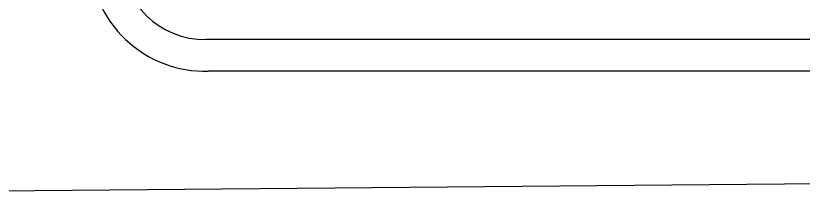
# Model space of a CAD drawing. Header units: millimetres. Extents: x 863 to 22635, y -482 to 12118.
# Drawn here: x 19876.95 to 19907.82, y 3748.4 to 3755.31 of the extents above; entities that cross this region are included whole.
import ezdxf

# ---------------------------------------------------------------- set-up
doc = ezdxf.new("R2010")
doc.units = ezdxf.units.MM
doc.layers.add('SANITARY', color=144, linetype='Continuous', lineweight=20)
doc.layers.add('VTCONT', color=1, linetype='Continuous')

# ---------------------------------------------------------------- blocks, each defined once
blk = doc.blocks.new('A$C0DCE4855')
at = {"layer": 'VTCONT', "color": 0}
for p, q in [((7.15, 30.54), (3.47, 451.31)), ((49.18, 87.7), (49.17, 323.45)), ((61.16, 87.68), (61.16, 324.32))]:
    blk.add_line(p, q, dxfattribs=at)
for centre, radius, start, end in [((92.88, 324.6), 43.73, 91.5069, 181.5075), ((92.86, 324.62), 31.73, 90.9691, 180.5368)]:
    blk.add_arc(centre, radius, start, end, dxfattribs=at)
blk = doc.blocks.new('210811_klozet')
at = {"layer": 'SANITARY', "color": 0, "xscale": 0.103695589864863, "yscale": 0.103695589864863, "zscale": 0.103695589864863}
blk.add_blockref('A$C0DCE4855', (22100.509, 12830.346), dxfattribs=at)

msp = doc.modelspace()

# ---------------------------------------------------------------- block references
at = {"layer": 'SANITARY', "extrusion": (0, 0, -1), "xscale": -1, "zscale": -1, "rotation": 270}
msp.add_blockref('210811_klozet', (-32748.382, -18352.468), dxfattribs=at)

doc.saveas('drawing.dxf')
